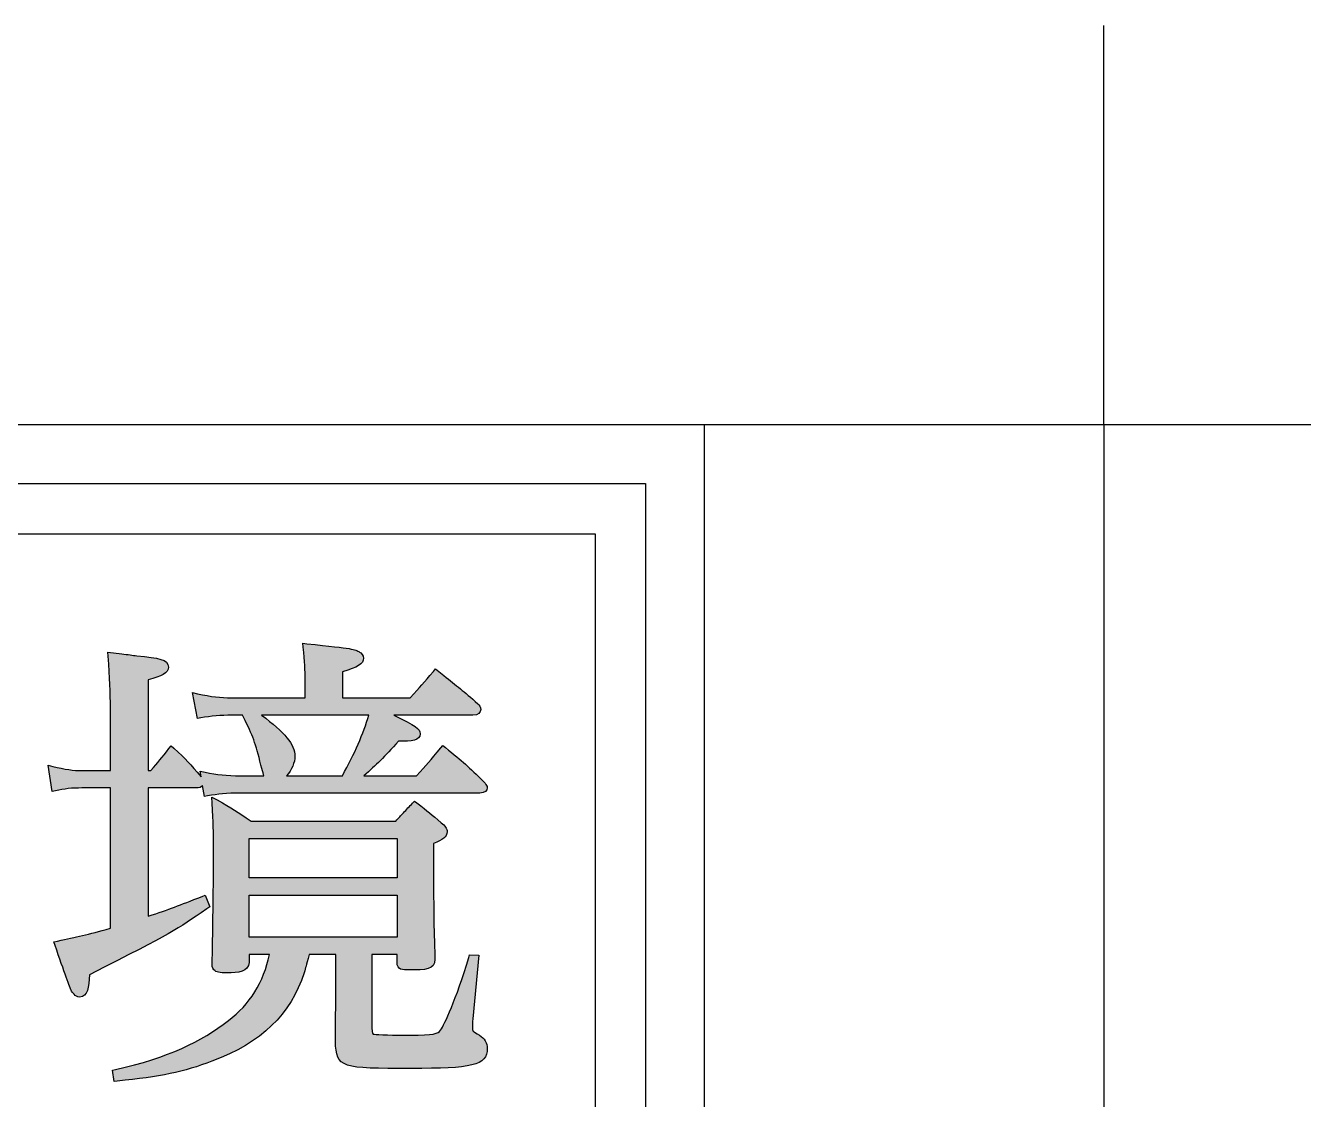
# Paper-space layout 'Layout1' of a CAD drawing. Extents: x -33 to 1767, y -6 to 331.
# Drawn here: x 353.1 to 417.1, y 277.1 to 330.9 of the extents above; entities that cross this region are included whole.
import ezdxf

# ---------------------------------------------------------------- set-up
doc = ezdxf.new("R2010")
doc.units = 0
doc.header["$LTSCALE"] = 10
doc.header["$MEASUREMENT"] = 0
for name, color, linetype in [('E 立面标注尺寸', 9, 'Continuous'), ('P图框', 9, 'Continuous'), ('图框', 7, 'Continuous'), ('平面家具(活动)', 134, 'Continuous')]:
    doc.layers.add(name, color=color, linetype=linetype)
doc.styles.add('PDC DIM', font='PMingLiU-ExtB.ttf', dxfattribs={"width": 0.8})

# ---------------------------------------------------------------- blocks, each defined once
blk = doc.blocks.new('A$C2F647F21')
at = {"layer": '图框'}
for q in [(20, 336.972), (0, 316.972)]:
    blk.add_line((20, 316.972), q, dxfattribs=at)
blk.add_lwpolyline([(440, 20), (439.997, 316.972), (19.997, 316.972), (20, 20)], close=True, dxfattribs=at)
at = {"layer": '图框', "style": 'PDC DIM'}
for tag, p, height in [('CLIENT', (411.998, 222.799), 2.828), ('PROJECT', (405.4, 206.439), 2.828), ('SCALE', (420.59, 145.407), 2.121), ('DATE', (420.59, 135.261), 2.121), ('DRAWINGTITLE', (405.705, 114.292), 2.828), ('SHEETNO', (411.051, 86.09), 2.828)]:
    blk.add_attdef(tag, p, '', height=height, dxfattribs=at)

psp = doc.layouts.get("Layout1")

# ---------------------------------------------------------------- hatches: boundary and pattern name
at = {"layer": 'P图框', "lineweight": -3}
h = psp.add_hatch(color=256, dxfattribs=at)
edge = h.paths.add_edge_path()
edge.add_spline(control_points=[(376.114, 292.901), (376.114, 292.901), (376.056, 292.974), (376.056, 292.974)], knot_values=[19.00001, 19.00001, 19.00001, 19.00001, 20, 20, 20, 20], degree=3, periodic=0)
edge.add_spline(control_points=[(376.056, 292.974), (375.267, 293.74), (375.014, 293.972), (374.128, 294.69)], knot_values=[20, 20, 20, 20, 21, 21, 21, 21], degree=3, periodic=0)
edge.add_spline(control_points=[(374.128, 294.69), (374.128, 294.69), (374.003, 294.792), (374.003, 294.792)], knot_values=[21.00001, 21.00001, 21.00001, 21.00001, 21.99999, 21.99999, 21.99999, 21.99999], degree=3, periodic=0)
edge.add_spline(control_points=[(374.003, 294.792), (374.003, 294.792), (374.003, 294.792), (374.003, 294.792), (374.003, 294.792), (373.897, 294.669), (373.897, 294.669)], knot_values=[21.99999, 21.99999, 21.99999, 21.99999, 22, 22, 22, 23, 23, 23, 23], degree=3, periodic=0)
edge.add_spline(control_points=[(373.897, 294.669), (373.354, 294.036), (373.184, 293.841), (372.686, 293.278), (372.686, 293.278), (370.042, 293.278), (370.042, 293.278)], knot_values=[23, 23, 23, 23, 24, 24, 24, 25, 25, 25, 25], degree=3, periodic=0)
edge.add_spline(control_points=[(370.042, 293.278), (370.685, 293.824), (371.042, 294.206), (371.782, 295.002)], knot_values=[25, 25, 25, 25, 26, 26, 26, 26], degree=3, periodic=0)
edge.add_spline(control_points=[(371.782, 295.002), (372.451, 295.004), (372.858, 295.033), (372.858, 295.379)], knot_values=[26, 26, 26, 26, 27, 27, 27, 27], degree=3, periodic=0)
edge.add_spline(control_points=[(372.858, 295.379), (372.858, 295.632), (372.64, 295.775), (371.544, 296.311), (371.544, 296.311), (375.496, 296.311), (375.496, 296.311)], knot_values=[27, 27, 27, 27, 28, 28, 28, 29, 29, 29, 29], degree=3, periodic=0)
edge.add_spline(control_points=[(375.496, 296.311), (375.772, 296.311), (375.896, 296.454), (375.896, 296.595)], knot_values=[29, 29, 29, 29, 30, 30, 30, 30], degree=3, periodic=0)
edge.add_spline(control_points=[(375.896, 296.595), (375.896, 296.717), (375.825, 296.805), (375.747, 296.883)], knot_values=[30, 30, 30, 30, 31, 31, 31, 31], degree=3, periodic=0)
edge.add_spline(control_points=[(375.747, 296.883), (375.021, 297.526), (374.714, 297.768), (374.041, 298.298)], knot_values=[31, 31, 31, 31, 32, 32, 32, 32], degree=3, periodic=0)
edge.add_spline(control_points=[(374.041, 298.298), (374.041, 298.298), (373.626, 298.625), (373.626, 298.625)], knot_values=[32.00001, 32.00001, 32.00001, 32.00001, 32.99999, 32.99999, 32.99999, 32.99999], degree=3, periodic=0)
edge.add_spline(control_points=[(373.626, 298.625), (373.626, 298.625), (373.522, 298.502), (373.522, 298.502)], knot_values=[33.00001, 33.00001, 33.00001, 33.00001, 34, 34, 34, 34], degree=3, periodic=0)
edge.add_spline(control_points=[(373.522, 298.502), (373.037, 297.928), (372.872, 297.738), (372.361, 297.182), (372.361, 297.182), (371.515, 297.182), (370.669, 297.182)], knot_values=[34, 34, 34, 34, 35, 35, 35, 35.5, 35.5, 35.5, 35.5], degree=3, periodic=0)
edge.add_spline(control_points=[(370.669, 297.182), (369.823, 297.182), (368.977, 297.182), (368.977, 297.182), (368.977, 297.182), (368.977, 298.483), (368.977, 298.483)], knot_values=[35.5, 35.5, 35.5, 35.5, 36, 36, 36, 37, 37, 37, 37], degree=3, periodic=0)
edge.add_spline(control_points=[(368.977, 298.483), (369.722, 298.721), (370.029, 298.861), (370.029, 299.166)], knot_values=[37, 37, 37, 37, 38, 38, 38, 38], degree=3, periodic=0)
edge.add_spline(control_points=[(370.029, 299.166), (370.029, 299.293), (369.905, 299.436), (369.831, 299.472)], knot_values=[38, 38, 38, 38, 39, 39, 39, 39], degree=3, periodic=0)
edge.add_spline(control_points=[(369.831, 299.472), (369.566, 299.631), (369.566, 299.631), (367.192, 299.892)], knot_values=[39, 39, 39, 39, 40, 40, 40, 40], degree=3, periodic=0)
edge.add_spline(control_points=[(367.192, 299.892), (367.192, 299.892), (366.99, 299.915), (366.99, 299.915)], knot_values=[40.00001, 40.00001, 40.00001, 40.00001, 40.99999, 40.99999, 40.99999, 40.99999], degree=3, periodic=0)
edge.add_spline(control_points=[(366.99, 299.915), (366.99, 299.915), (366.99, 299.915), (366.99, 299.915), (366.99, 299.915), (367.008, 299.711), (367.008, 299.711)], knot_values=[40.99999, 40.99999, 40.99999, 40.99999, 41, 41, 41, 42, 42, 42, 42], degree=3, periodic=0)
edge.add_spline(control_points=[(367.008, 299.711), (367.081, 298.945), (367.101, 298.63), (367.101, 298.021), (367.101, 298.021), (367.101, 297.811), (367.101, 297.601)], knot_values=[42, 42, 42, 42, 43, 43, 43, 43.5, 43.5, 43.5, 43.5], degree=3, periodic=0)
edge.add_spline(control_points=[(367.101, 297.601), (367.101, 297.391), (367.101, 297.182), (367.101, 297.182), (367.101, 297.182), (363.434, 297.182), (363.434, 297.182)], knot_values=[43.5, 43.5, 43.5, 43.5, 44, 44, 44, 45, 45, 45, 45], degree=3, periodic=0)
edge.add_spline(control_points=[(363.434, 297.182), (362.848, 297.182), (362.431, 297.232), (361.716, 297.388)], knot_values=[45, 45, 45, 45, 46, 46, 46, 46], degree=3, periodic=0)
edge.add_spline(control_points=[(361.716, 297.388), (361.716, 297.388), (361.471, 297.442), (361.471, 297.442)], knot_values=[46.00001, 46.00001, 46.00001, 46.00001, 46.99999, 46.99999, 46.99999, 46.99999], degree=3, periodic=0)
edge.add_spline(control_points=[(361.471, 297.442), (361.471, 297.442), (361.471, 297.442), (361.471, 297.442), (361.471, 297.442), (361.531, 297.117), (361.591, 296.793)], knot_values=[46.99999, 46.99999, 46.99999, 46.99999, 47, 47, 47, 47.5, 47.5, 47.5, 47.5], degree=3, periodic=0)
edge.add_spline(control_points=[(361.591, 296.793), (361.651, 296.468), (361.711, 296.144), (361.711, 296.144)], knot_values=[47.5, 47.5, 47.5, 47.5, 48, 48, 48, 48], degree=3, periodic=0)
edge.add_spline(control_points=[(361.711, 296.144), (361.711, 296.144), (361.874, 296.174), (361.874, 296.174)], knot_values=[48.00001, 48.00001, 48.00001, 48.00001, 49, 49, 49, 49], degree=3, periodic=0)
edge.add_spline(control_points=[(361.874, 296.174), (362.411, 296.271), (362.863, 296.311), (363.434, 296.311)], knot_values=[49, 49, 49, 49, 50, 50, 50, 50], degree=3, periodic=0)
edge.add_spline(control_points=[(363.434, 296.311), (363.434, 296.311), (363.961, 296.311), (363.961, 296.311)], knot_values=[50.00001, 50.00001, 50.00001, 50.00001, 50.99999, 50.99999, 50.99999, 50.99999], degree=3, periodic=0)
edge.add_spline(control_points=[(363.961, 296.311), (363.961, 296.311), (364.01, 296.215), (364.01, 296.215)], knot_values=[51.00001, 51.00001, 51.00001, 51.00001, 52, 52, 52, 52], degree=3, periodic=0)
edge.add_spline(control_points=[(364.01, 296.215), (364.487, 295.284), (364.626, 294.904), (364.887, 293.815)], knot_values=[52, 52, 52, 52, 53, 53, 53, 53], degree=3, periodic=0)
edge.add_spline(control_points=[(364.887, 293.815), (364.887, 293.815), (364.934, 293.645), (364.934, 293.645)], knot_values=[53.00001, 53.00001, 53.00001, 53.00001, 54, 54, 54, 54], degree=3, periodic=0)
edge.add_spline(control_points=[(364.934, 293.645), (364.983, 293.47), (365.014, 293.358), (365.04, 293.278), (365.04, 293.278), (363.878, 293.278), (363.878, 293.278)], knot_values=[54, 54, 54, 54, 55, 55, 55, 56, 56, 56, 56], degree=3, periodic=0)
edge.add_spline(control_points=[(363.878, 293.278), (363.157, 293.278), (362.706, 293.324), (362.091, 293.461)], knot_values=[56, 56, 56, 56, 57, 57, 57, 57], degree=3, periodic=0)
edge.add_spline(control_points=[(362.091, 293.461), (362.091, 293.461), (361.851, 293.514), (361.851, 293.514)], knot_values=[57.00001, 57.00001, 57.00001, 57.00001, 57.99999, 57.99999, 57.99999, 57.99999], degree=3, periodic=0)
edge.add_spline(control_points=[(361.851, 293.514), (361.851, 293.514), (361.851, 293.514), (361.851, 293.514), (361.851, 293.514), (361.899, 293.221), (361.899, 293.221)], knot_values=[57.99999, 57.99999, 57.99999, 57.99999, 58, 58, 58, 59, 59, 59, 59], degree=3, periodic=0)
edge.add_spline(control_points=[(361.899, 293.221), (361.322, 293.895), (361.161, 294.076), (360.531, 294.659)], knot_values=[59, 59, 59, 59, 60, 60, 60, 60], degree=3, periodic=0)
edge.add_spline(control_points=[(360.531, 294.659), (360.531, 294.659), (360.398, 294.783), (360.398, 294.783)], knot_values=[60.00001, 60.00001, 60.00001, 60.00001, 60.99999, 60.99999, 60.99999, 60.99999], degree=3, periodic=0)
edge.add_spline(control_points=[(360.398, 294.783), (360.398, 294.783), (360.398, 294.783), (360.398, 294.783), (360.398, 294.783), (360.287, 294.639), (360.287, 294.639)], knot_values=[60.99999, 60.99999, 60.99999, 60.99999, 61, 61, 61, 62, 62, 62, 62], degree=3, periodic=0)
edge.add_spline(control_points=[(360.287, 294.639), (359.905, 294.145), (359.76, 293.975), (359.383, 293.535)], knot_values=[62, 62, 62, 62, 63, 63, 63, 63], degree=3, periodic=0)
edge.add_spline(control_points=[(359.383, 293.535), (359.383, 293.535), (359.252, 293.535), (359.252, 293.535)], knot_values=[63.00001, 63.00001, 63.00001, 63.00001, 63.99999, 63.99999, 63.99999, 63.99999], degree=3, periodic=0)
edge.add_spline(control_points=[(359.252, 293.535), (359.252, 293.535), (359.252, 293.535), (359.252, 293.535), (359.252, 293.535), (359.252, 298.079), (359.252, 298.079)], knot_values=[63.99999, 63.99999, 63.99999, 63.99999, 64, 64, 64, 65, 65, 65, 65], degree=3, periodic=0)
edge.add_spline(control_points=[(359.252, 298.079), (359.905, 298.255), (360.257, 298.418), (360.257, 298.722)], knot_values=[65, 65, 65, 65, 66, 66, 66, 66], degree=3, periodic=0)
edge.add_spline(control_points=[(360.257, 298.722), (360.257, 299.112), (359.795, 299.173), (358.669, 299.283)], knot_values=[66, 66, 66, 66, 67, 67, 67, 67], degree=3, periodic=0)
edge.add_spline(control_points=[(358.669, 299.283), (358.48, 299.315), (358.229, 299.346), (357.921, 299.385), (357.921, 299.385), (357.746, 299.407), (357.571, 299.43)], knot_values=[67, 67, 67, 67, 68, 68, 68, 68.5, 68.5, 68.5, 68.5], degree=3, periodic=0)
edge.add_spline(control_points=[(357.571, 299.43), (357.396, 299.452), (357.221, 299.475), (357.221, 299.475)], knot_values=[68.5, 68.5, 68.5, 68.5, 69, 69, 69, 69], degree=3, periodic=0)
edge.add_spline(control_points=[(357.221, 299.475), (357.221, 299.474), (357.237, 299.27), (357.237, 299.27)], knot_values=[69.00001, 69.00001, 69.00001, 69.00001, 70, 70, 70, 70], degree=3, periodic=0)
edge.add_spline(control_points=[(357.237, 299.27), (357.327, 298.119), (357.353, 297.519), (357.353, 296.595), (357.353, 296.595), (357.353, 295.83), (357.353, 295.065)], knot_values=[70, 70, 70, 70, 71, 71, 71, 71.5, 71.5, 71.5, 71.5], degree=3, periodic=0)
edge.add_spline(control_points=[(357.353, 295.065), (357.353, 294.3), (357.353, 293.535), (357.353, 293.535), (357.353, 293.535), (355.93, 293.535), (355.93, 293.535)], knot_values=[71.5, 71.5, 71.5, 71.5, 72, 72, 72, 73, 73, 73, 73], degree=3, periodic=0)
edge.add_spline(control_points=[(355.93, 293.535), (355.526, 293.535), (355.049, 293.602), (354.472, 293.741)], knot_values=[73, 73, 73, 73, 74, 74, 74, 74], degree=3, periodic=0)
edge.add_spline(control_points=[(354.472, 293.741), (354.472, 293.741), (354.231, 293.799), (354.231, 293.799)], knot_values=[74.00001, 74.00001, 74.00001, 74.00001, 74.99999, 74.99999, 74.99999, 74.99999], degree=3, periodic=0)
edge.add_spline(control_points=[(354.231, 293.799), (354.231, 293.799), (354.231, 293.799), (354.231, 293.799), (354.231, 293.799), (354.282, 293.471), (354.334, 293.144)], knot_values=[74.99999, 74.99999, 74.99999, 74.99999, 75, 75, 75, 75.5, 75.5, 75.5, 75.5], degree=3, periodic=0)
edge.add_spline(control_points=[(354.334, 293.144), (354.386, 292.817), (354.437, 292.49), (354.437, 292.49)], knot_values=[75.5, 75.5, 75.5, 75.5, 76, 76, 76, 76], degree=3, periodic=0)
edge.add_spline(control_points=[(354.437, 292.49), (354.437, 292.49), (354.61, 292.528), (354.61, 292.528)], knot_values=[76.00001, 76.00001, 76.00001, 76.00001, 77, 77, 77, 77], degree=3, periodic=0)
edge.add_spline(control_points=[(354.61, 292.528), (355.034, 292.623), (355.441, 292.665), (355.93, 292.665), (355.93, 292.665), (356.286, 292.665), (356.641, 292.665)], knot_values=[77, 77, 77, 77, 78, 78, 78, 78.5, 78.5, 78.5, 78.5], degree=3, periodic=0)
edge.add_spline(control_points=[(356.641, 292.665), (356.997, 292.665), (357.353, 292.665), (357.353, 292.665), (357.353, 292.665), (357.353, 285.639), (357.353, 285.639)], knot_values=[78.5, 78.5, 78.5, 78.5, 79, 79, 79, 80, 80, 80, 80], degree=3, periodic=0)
edge.add_spline(control_points=[(357.353, 285.639), (356.202, 285.31), (355.67, 285.196), (354.704, 284.999)], knot_values=[80, 80, 80, 80, 81, 81, 81, 81], degree=3, periodic=0)
edge.add_spline(control_points=[(354.704, 284.999), (354.704, 284.999), (354.519, 284.961), (354.519, 284.961)], knot_values=[0.00001, 0.00001, 0.00001, 0.00001, 0.99999, 0.99999, 0.99999, 0.99999], degree=3, periodic=0)
edge.add_spline(control_points=[(354.519, 284.961), (354.519, 284.961), (354.519, 284.961), (354.519, 284.961), (354.519, 284.961), (354.58, 284.782), (354.58, 284.782)], knot_values=[0.99999, 0.99999, 0.99999, 0.99999, 1, 1, 1, 2, 2, 2, 2], degree=3, periodic=0)
edge.add_spline(control_points=[(354.58, 284.782), (355.041, 283.444), (355.348, 282.612), (355.388, 282.533)], knot_values=[2, 2, 2, 2, 3, 3, 3, 3], degree=3, periodic=0)
edge.add_spline(control_points=[(355.388, 282.533), (355.436, 282.448), (355.583, 282.192), (355.813, 282.192)], knot_values=[3, 3, 3, 3, 4, 4, 4, 4], degree=3, periodic=0)
edge.add_spline(control_points=[(355.813, 282.192), (356.215, 282.192), (356.281, 282.688), (356.303, 283.306)], knot_values=[4, 4, 4, 4, 5, 5, 5, 5], degree=3, periodic=0)
edge.add_spline(control_points=[(356.303, 283.306), (360.537, 285.469), (360.608, 285.519), (362.178, 286.61)], knot_values=[5, 5, 5, 5, 6, 6, 6, 6], degree=3, periodic=0)
edge.add_spline(control_points=[(362.178, 286.61), (362.178, 286.61), (362.327, 286.714), (362.327, 286.714)], knot_values=[6.00001, 6.00001, 6.00001, 6.00001, 6.99999, 6.99999, 6.99999, 6.99999], degree=3, periodic=0)
edge.add_spline(control_points=[(362.327, 286.714), (362.327, 286.714), (362.327, 286.714), (362.327, 286.714), (362.327, 286.714), (362.103, 287.297), (362.103, 287.297)], knot_values=[6.99999, 6.99999, 6.99999, 6.99999, 7, 7, 7, 7.99999, 7.99999, 7.99999, 7.99999], degree=3, periodic=0)
edge.add_spline(control_points=[(362.103, 287.297), (362.103, 287.297), (361.946, 287.235), (361.946, 287.235)], knot_values=[8.00001, 8.00001, 8.00001, 8.00001, 9, 9, 9, 9], degree=3, periodic=0)
edge.add_spline(control_points=[(361.946, 287.235), (360.773, 286.77), (360.335, 286.6), (359.252, 286.236), (359.252, 286.236), (359.252, 287.843), (359.252, 289.45)], knot_values=[9, 9, 9, 9, 10, 10, 10, 10.5, 10.5, 10.5, 10.5], degree=3, periodic=0)
edge.add_spline(control_points=[(359.252, 289.45), (359.252, 291.057), (359.252, 292.665), (359.252, 292.665), (359.252, 292.665), (361.657, 292.665), (361.657, 292.665)], knot_values=[10.5, 10.5, 10.5, 10.5, 11, 11, 11, 12, 12, 12, 12], degree=3, periodic=0)
edge.add_spline(control_points=[(361.657, 292.665), (361.793, 292.665), (361.904, 292.709), (361.97, 292.781)], knot_values=[12, 12, 12, 12, 13, 13, 13, 13], degree=3, periodic=0)
edge.add_spline(control_points=[(361.97, 292.781), (361.97, 292.781), (362.058, 292.241), (362.058, 292.241)], knot_values=[13.00001, 13.00001, 13.00001, 13.00001, 13.99999, 13.99999, 13.99999, 13.99999], degree=3, periodic=0)
edge.add_spline(control_points=[(362.058, 292.241), (362.058, 292.241), (362.223, 292.27), (362.223, 292.27)], knot_values=[14.00001, 14.00001, 14.00001, 14.00001, 15, 15, 15, 15], degree=3, periodic=0)
edge.add_spline(control_points=[(362.223, 292.27), (362.737, 292.359), (363.153, 292.407), (363.878, 292.407), (363.878, 292.407), (375.847, 292.407), (375.847, 292.407)], knot_values=[15, 15, 15, 15, 16, 16, 16, 17, 17, 17, 17], degree=3, periodic=0)
edge.add_spline(control_points=[(375.847, 292.407), (376.107, 292.407), (376.224, 292.538), (376.224, 292.667)], knot_values=[17, 17, 17, 17, 18, 18, 18, 18], degree=3, periodic=0)
edge.add_spline(control_points=[(376.224, 292.667), (376.224, 292.761), (376.173, 292.826), (376.114, 292.901)], knot_values=[18, 18, 18, 18, 19, 19, 19, 19], degree=3, periodic=0)
edge = h.paths.add_edge_path(flags=16)
edge.add_spline(control_points=[(370.295, 296.311), (370.016, 295.384), (369.581, 294.388), (368.969, 293.278), (368.969, 293.278), (366.178, 293.278), (366.178, 293.278)], knot_values=[0, 0, 0, 0, 1, 1, 1, 2, 2, 2, 2], degree=3, periodic=0)
edge.add_spline(control_points=[(366.178, 293.278), (366.43, 293.57), (366.592, 293.938), (366.592, 294.257)], knot_values=[2, 2, 2, 2, 3, 3, 3, 3], degree=3, periodic=0)
edge.add_spline(control_points=[(366.592, 294.257), (366.592, 294.834), (366.086, 295.461), (364.918, 296.311), (364.918, 296.311), (366.262, 296.311), (367.606, 296.311)], knot_values=[3, 3, 3, 3, 4, 4, 4, 4.5, 4.5, 4.5, 4.5], degree=3, periodic=0)
edge.add_spline(control_points=[(367.606, 296.311), (368.951, 296.311), (370.295, 296.311), (370.295, 296.311)], knot_values=[4.5, 4.5, 4.5, 4.5, 5, 5, 5, 5], degree=3, periodic=0)
h = psp.add_hatch(color=256, dxfattribs=at)
edge = h.paths.add_edge_path()
edge.add_spline(control_points=[(370.559, 280.326), (370.473, 280.335), (370.45, 280.338), (370.45, 280.651), (370.45, 280.651), (370.45, 281.568), (370.45, 282.485)], knot_values=[11, 11, 11, 11, 12, 12, 12, 12.5, 12.5, 12.5, 12.5], degree=3, periodic=0)
edge.add_spline(control_points=[(370.45, 282.485), (370.45, 283.402), (370.45, 284.319), (370.45, 284.319), (370.45, 284.319), (370.764, 284.319), (371.078, 284.319)], knot_values=[12.5, 12.5, 12.5, 12.5, 13, 13, 13, 13.5, 13.5, 13.5, 13.5], degree=3, periodic=0)
edge.add_spline(control_points=[(371.078, 284.319), (371.392, 284.319), (371.707, 284.319), (371.707, 284.319)], knot_values=[13.5, 13.5, 13.5, 13.5, 14, 14, 14, 14], degree=3, periodic=0)
edge.add_spline(control_points=[(371.707, 284.319), (371.707, 284.319), (371.707, 283.924), (371.707, 283.924)], knot_values=[14.00001, 14.00001, 14.00001, 14.00001, 15, 15, 15, 15], degree=3, periodic=0)
edge.add_spline(control_points=[(371.707, 283.924), (371.707, 283.547), (371.972, 283.547), (372.34, 283.547)], knot_values=[15, 15, 15, 15, 16, 16, 16, 16], degree=3, periodic=0)
edge.add_spline(control_points=[(372.34, 283.547), (373.129, 283.547), (373.605, 283.547), (373.605, 284.094)], knot_values=[16, 16, 16, 16, 17, 17, 17, 17], degree=3, periodic=0)
edge.add_spline(control_points=[(373.605, 284.094), (373.536, 286.012), (373.535, 286.031), (373.535, 289.887)], knot_values=[17, 17, 17, 17, 18, 18, 18, 18], degree=3, periodic=0)
edge.add_spline(control_points=[(373.535, 289.887), (373.985, 290.058), (374.213, 290.205), (374.213, 290.47)], knot_values=[18, 18, 18, 18, 19, 19, 19, 19], degree=3, periodic=0)
edge.add_spline(control_points=[(374.213, 290.47), (374.213, 290.639), (374.097, 290.773), (373.921, 290.923)], knot_values=[19, 19, 19, 19, 20, 20, 20, 20], degree=3, periodic=0)
edge.add_spline(control_points=[(373.921, 290.923), (373.429, 291.345), (373.263, 291.488), (372.697, 291.912)], knot_values=[20, 20, 20, 20, 21, 21, 21, 21], degree=3, periodic=0)
edge.add_spline(control_points=[(372.697, 291.912), (372.697, 291.912), (372.582, 291.999), (372.582, 291.999)], knot_values=[21.00001, 21.00001, 21.00001, 21.00001, 21.99999, 21.99999, 21.99999, 21.99999], degree=3, periodic=0)
edge.add_spline(control_points=[(372.582, 291.999), (372.582, 291.999), (372.582, 291.999), (372.582, 291.999), (372.582, 291.999), (372.48, 291.897), (372.48, 291.897)], knot_values=[21.99999, 21.99999, 21.99999, 21.99999, 22, 22, 22, 23, 23, 23, 23], degree=3, periodic=0)
edge.add_spline(control_points=[(372.48, 291.897), (372.326, 291.743), (372.178, 291.583), (372.031, 291.423)], knot_values=[23, 23, 23, 23, 24, 24, 24, 24], degree=3, periodic=0)
edge.add_spline(control_points=[(372.031, 291.423), (371.902, 291.284), (371.773, 291.145), (371.64, 291.01), (371.64, 291.01), (364.397, 291.01), (364.397, 291.01)], knot_values=[24, 24, 24, 24, 25, 25, 25, 26, 26, 26, 26], degree=3, periodic=0)
edge.add_spline(control_points=[(364.397, 291.01), (363.686, 291.491), (363.473, 291.63), (362.697, 292.064)], knot_values=[26, 26, 26, 26, 27, 27, 27, 27], degree=3, periodic=0)
edge.add_spline(control_points=[(362.697, 292.064), (362.697, 292.064), (362.435, 292.21), (362.435, 292.21)], knot_values=[27.00001, 27.00001, 27.00001, 27.00001, 27.99999, 27.99999, 27.99999, 27.99999], degree=3, periodic=0)
edge.add_spline(control_points=[(362.435, 292.21), (362.435, 292.21), (362.45, 291.911), (362.45, 291.911)], knot_values=[28.00001, 28.00001, 28.00001, 28.00001, 29, 29, 29, 29], degree=3, periodic=0)
edge.add_spline(control_points=[(362.45, 291.911), (362.497, 290.913), (362.519, 290.385), (362.519, 289.862)], knot_values=[29, 29, 29, 29, 30, 30, 30, 30], degree=3, periodic=0)
edge.add_spline(control_points=[(362.519, 289.862), (362.519, 287.991), (362.474, 284.958), (362.45, 283.871)], knot_values=[30, 30, 30, 30, 31, 31, 31, 31], degree=3, periodic=0)
edge.add_spline(control_points=[(362.45, 283.871), (362.441, 283.784), (362.44, 283.657), (362.532, 283.556)], knot_values=[31, 31, 31, 31, 32, 32, 32, 32], degree=3, periodic=0)
edge.add_spline(control_points=[(362.532, 283.556), (362.645, 283.43), (362.838, 283.407), (363.176, 283.407)], knot_values=[32, 32, 32, 32, 33, 33, 33, 33], degree=3, periodic=0)
edge.add_spline(control_points=[(363.176, 283.407), (363.767, 283.407), (364.258, 283.445), (364.301, 283.924)], knot_values=[33, 33, 33, 33, 34, 34, 34, 34], degree=3, periodic=0)
edge.add_spline(control_points=[(364.301, 283.924), (364.301, 283.924), (364.301, 284.319), (364.301, 284.319)], knot_values=[34.00001, 34.00001, 34.00001, 34.00001, 34.99999, 34.99999, 34.99999, 34.99999], degree=3, periodic=0)
edge.add_spline(control_points=[(364.301, 284.319), (364.301, 284.319), (365.314, 284.319), (365.314, 284.319)], knot_values=[35, 35, 35, 35, 36, 36, 36, 36], degree=3, periodic=0)
edge.add_spline(control_points=[(365.314, 284.319), (365.033, 282.944), (364.328, 281.806), (363.262, 281.017)], knot_values=[36, 36, 36, 36, 37, 37, 37, 37], degree=3, periodic=0)
edge.add_spline(control_points=[(363.262, 281.017), (361.885, 279.961), (360.304, 279.164), (357.606, 278.56)], knot_values=[37, 37, 37, 37, 38, 38, 38, 38], degree=3, periodic=0)
edge.add_spline(control_points=[(357.606, 278.56), (357.606, 278.56), (357.46, 278.527), (357.46, 278.527)], knot_values=[38.00001, 38.00001, 38.00001, 38.00001, 38.99999, 38.99999, 38.99999, 38.99999], degree=3, periodic=0)
edge.add_spline(control_points=[(357.46, 278.527), (357.46, 278.527), (357.46, 278.527), (357.46, 278.527), (357.46, 278.527), (357.537, 277.969), (357.537, 277.969)], knot_values=[38.99999, 38.99999, 38.99999, 38.99999, 39, 39, 39, 39.99999, 39.99999, 39.99999, 39.99999], degree=3, periodic=0)
edge.add_spline(control_points=[(357.537, 277.969), (357.537, 277.969), (357.699, 277.985), (357.699, 277.985)], knot_values=[40.00001, 40.00001, 40.00001, 40.00001, 41, 41, 41, 41], degree=3, periodic=0)
edge.add_spline(control_points=[(357.699, 277.985), (359.834, 278.191), (361.03, 278.441), (362.44, 278.976)], knot_values=[41, 41, 41, 41, 42, 42, 42, 42], degree=3, periodic=0)
edge.add_spline(control_points=[(362.44, 278.976), (364.916, 279.913), (366.381, 281.321), (367.052, 283.408)], knot_values=[42, 42, 42, 42, 43, 43, 43, 43], degree=3, periodic=0)
edge.add_spline(control_points=[(367.052, 283.408), (367.141, 283.697), (367.147, 283.714), (367.303, 284.319), (367.303, 284.319), (367.638, 284.319), (367.974, 284.319)], knot_values=[43, 43, 43, 43, 44, 44, 44, 44.5, 44.5, 44.5, 44.5], degree=3, periodic=0)
edge.add_spline(control_points=[(367.974, 284.319), (368.309, 284.319), (368.644, 284.319), (368.644, 284.319), (368.644, 284.319), (368.644, 282.104), (368.644, 282.104)], knot_values=[44.5, 44.5, 44.5, 44.5, 45, 45, 45, 46, 46, 46, 46], degree=3, periodic=0)
edge.add_spline(control_points=[(368.644, 282.104), (368.621, 280.746), (368.621, 280.746), (368.621, 279.97)], knot_values=[46, 46, 46, 46, 47, 47, 47, 47], degree=3, periodic=0)
edge.add_spline(control_points=[(368.621, 279.97), (368.648, 278.615), (368.932, 278.615), (372.411, 278.615)], knot_values=[0, 0, 0, 0, 1, 1, 1, 1], degree=3, periodic=0)
edge.add_spline(control_points=[(372.411, 278.615), (375.411, 278.615), (376.224, 278.74), (376.224, 279.623)], knot_values=[1, 1, 1, 1, 2, 2, 2, 2], degree=3, periodic=0)
edge.add_spline(control_points=[(376.224, 279.623), (376.224, 279.884), (376.081, 280.129), (375.834, 280.282)], knot_values=[2, 2, 2, 2, 3, 3, 3, 3], degree=3, periodic=0)
edge.add_spline(control_points=[(375.834, 280.282), (375.476, 280.482), (375.476, 280.485), (375.476, 280.675)], knot_values=[3, 3, 3, 3, 4, 4, 4, 4], degree=3, periodic=0)
edge.add_spline(control_points=[(375.476, 280.675), (375.476, 280.767), (375.476, 280.922), (375.498, 281.103), (375.498, 281.103), (375.572, 281.9), (375.646, 282.696)], knot_values=[4, 4, 4, 4, 5, 5, 5, 5.5, 5.5, 5.5, 5.5], degree=3, periodic=0)
edge.add_spline(control_points=[(375.646, 282.696), (375.72, 283.492), (375.795, 284.288), (375.795, 284.288)], knot_values=[5.5, 5.5, 5.5, 5.5, 6, 6, 6, 6], degree=3, periodic=0)
edge.add_spline(control_points=[(375.795, 284.288), (375.795, 284.288), (375.335, 284.309), (375.335, 284.309)], knot_values=[6.00001, 6.00001, 6.00001, 6.00001, 6.99999, 6.99999, 6.99999, 6.99999], degree=3, periodic=0)
edge.add_spline(control_points=[(375.335, 284.309), (375.335, 284.309), (375.297, 284.181), (375.297, 284.181)], knot_values=[7.00001, 7.00001, 7.00001, 7.00001, 8, 8, 8, 8], degree=3, periodic=0)
edge.add_spline(control_points=[(375.297, 284.181), (374.652, 282.031), (374.093, 280.833), (373.883, 280.53)], knot_values=[8, 8, 8, 8, 9, 9, 9, 9], degree=3, periodic=0)
edge.add_spline(control_points=[(373.883, 280.53), (373.773, 280.357), (373.528, 280.28), (372.364, 280.28)], knot_values=[9, 9, 9, 9, 10, 10, 10, 10], degree=3, periodic=0)
edge.add_spline(control_points=[(372.364, 280.28), (371.553, 280.28), (370.729, 280.305), (370.559, 280.326)], knot_values=[10, 10, 10, 10, 11, 11, 11, 11], degree=3, periodic=0)
h.paths.add_polyline_path([(364.301, 285.189), (364.301, 287.288), (371.707, 287.288), (371.707, 285.189)], flags=16)
h.paths.add_polyline_path([(364.301, 288.158), (364.301, 290.14), (371.707, 290.14), (371.707, 288.158)], flags=16)

# ---------------------------------------------------------------- linework, layer by layer
at = {"layer": 'E 立面标注尺寸'}
psp.add_lwpolyline([(387.094, 13.88), (387.091, 310.856), (-32.915, 310.856), (-32.912, 13.88)], close=True, dxfattribs=at)
at = {"layer": 'P图框', "lineweight": -3}
for points in [[(384.145, 241.86), (318.095, 241.86), (318.095, 307.91), (384.145, 307.91), (384.145, 241.86)], [(381.63, 244.375), (320.61, 244.375), (320.61, 305.395), (381.63, 305.395), (381.63, 244.375)], [(364.301, 288.158), (364.301, 290.14), (371.707, 290.14), (371.707, 288.158), (364.301, 288.158)], [(371.707, 287.288), (371.707, 285.189), (364.301, 285.189), (364.301, 287.288), (371.707, 287.288)]]:
    psp.add_lwpolyline(points, dxfattribs=at)
for points, knots in [([(354.704, 284.999), (354.704, 284.999), (354.519, 284.961), (354.519, 284.961), (354.519, 284.961), (354.58, 284.782), (354.58, 284.782), (355.041, 283.444), (355.348, 282.612), (355.388, 282.533), (355.436, 282.448), (355.583, 282.192), (355.813, 282.192), (356.215, 282.192), (356.281, 282.688), (356.303, 283.306), (360.537, 285.469), (360.608, 285.519), (362.178, 286.61), (362.178, 286.61), (362.327, 286.714), (362.327, 286.714), (362.327, 286.714), (362.103, 287.297), (362.103, 287.297), (362.103, 287.297), (361.946, 287.235), (361.946, 287.235), (360.773, 286.77), (360.335, 286.6), (359.252, 286.236), (359.252, 286.236), (359.252, 292.665), (359.252, 292.665), (359.252, 292.665), (361.657, 292.665), (361.657, 292.665), (361.793, 292.665), (361.904, 292.709), (361.97, 292.781), (361.97, 292.781), (362.058, 292.241), (362.058, 292.241), (362.058, 292.241), (362.223, 292.27), (362.223, 292.27), (362.737, 292.359), (363.153, 292.407), (363.878, 292.407), (363.878, 292.407), (375.847, 292.407), (375.847, 292.407), (376.107, 292.407), (376.224, 292.538), (376.224, 292.667), (376.224, 292.761), (376.173, 292.826), (376.114, 292.901), (376.114, 292.901), (376.056, 292.974), (376.056, 292.974), (375.267, 293.74), (375.014, 293.972), (374.128, 294.69), (374.128, 294.69), (374.003, 294.792), (374.003, 294.792), (374.003, 294.792), (373.897, 294.669), (373.897, 294.669), (373.354, 294.036), (373.184, 293.841), (372.686, 293.278), (372.686, 293.278), (370.042, 293.278), (370.042, 293.278), (370.685, 293.824), (371.042, 294.206), (371.782, 295.002), (372.451, 295.004), (372.858, 295.033), (372.858, 295.379), (372.858, 295.632), (372.64, 295.775), (371.544, 296.311), (371.544, 296.311), (375.496, 296.311), (375.496, 296.311), (375.772, 296.311), (375.896, 296.454), (375.896, 296.595), (375.896, 296.717), (375.825, 296.805), (375.747, 296.883), (375.021, 297.526), (374.714, 297.768), (374.041, 298.298), (374.041, 298.298), (373.626, 298.625), (373.626, 298.625), (373.626, 298.625), (373.522, 298.502), (373.522, 298.502), (373.037, 297.928), (372.872, 297.738), (372.361, 297.182), (372.361, 297.182), (368.977, 297.182), (368.977, 297.182), (368.977, 297.182), (368.977, 298.483), (368.977, 298.483), (369.722, 298.721), (370.029, 298.861), (370.029, 299.166), (370.029, 299.293), (369.905, 299.436), (369.831, 299.472), (369.566, 299.631), (369.566, 299.631), (367.192, 299.892), (367.192, 299.892), (366.99, 299.915), (366.99, 299.915), (366.99, 299.915), (367.008, 299.711), (367.008, 299.711), (367.081, 298.945), (367.101, 298.63), (367.101, 298.021), (367.101, 298.021), (367.101, 297.182), (367.101, 297.182), (367.101, 297.182), (363.434, 297.182), (363.434, 297.182), (362.848, 297.182), (362.431, 297.232), (361.716, 297.388), (361.716, 297.388), (361.471, 297.442), (361.471, 297.442), (361.471, 297.442), (361.711, 296.144), (361.711, 296.144), (361.711, 296.144), (361.874, 296.174), (361.874, 296.174), (362.411, 296.271), (362.863, 296.311), (363.434, 296.311), (363.434, 296.311), (363.961, 296.311), (363.961, 296.311), (363.961, 296.311), (364.01, 296.215), (364.01, 296.215), (364.487, 295.284), (364.626, 294.904), (364.887, 293.815), (364.887, 293.815), (364.934, 293.645), (364.934, 293.645), (364.983, 293.47), (365.014, 293.358), (365.04, 293.278), (365.04, 293.278), (363.878, 293.278), (363.878, 293.278), (363.157, 293.278), (362.706, 293.324), (362.091, 293.461), (362.091, 293.461), (361.851, 293.514), (361.851, 293.514), (361.851, 293.514), (361.899, 293.221), (361.899, 293.221), (361.322, 293.895), (361.161, 294.076), (360.531, 294.659), (360.531, 294.659), (360.398, 294.783), (360.398, 294.783), (360.398, 294.783), (360.287, 294.639), (360.287, 294.639), (359.905, 294.145), (359.76, 293.975), (359.383, 293.535), (359.383, 293.535), (359.252, 293.535), (359.252, 293.535), (359.252, 293.535), (359.252, 298.079), (359.252, 298.079), (359.905, 298.255), (360.257, 298.418), (360.257, 298.722), (360.257, 299.112), (359.795, 299.173), (358.669, 299.283), (358.48, 299.315), (358.229, 299.346), (357.921, 299.385), (357.921, 299.385), (357.221, 299.475), (357.221, 299.475), (357.221, 299.475), (357.237, 299.27), (357.237, 299.27), (357.327, 298.119), (357.353, 297.519), (357.353, 296.595), (357.353, 296.595), (357.353, 293.535), (357.353, 293.535), (357.353, 293.535), (355.93, 293.535), (355.93, 293.535), (355.526, 293.535), (355.049, 293.602), (354.472, 293.741), (354.472, 293.741), (354.231, 293.799), (354.231, 293.799), (354.231, 293.799), (354.437, 292.49), (354.437, 292.49), (354.437, 292.49), (354.61, 292.528), (354.61, 292.528), (355.034, 292.623), (355.441, 292.665), (355.93, 292.665), (355.93, 292.665), (357.353, 292.665), (357.353, 292.665), (357.353, 292.665), (357.353, 285.639), (357.353, 285.639), (356.202, 285.31), (355.67, 285.196), (354.704, 284.999)], [0, 0, 0, 0, 1, 1, 1, 2, 2, 2, 3, 3, 3, 4, 4, 4, 5, 5, 5, 6, 6, 6, 7, 7, 7, 8, 8, 8, 9, 9, 9, 10, 10, 10, 11, 11, 11, 12, 12, 12, 13, 13, 13, 14, 14, 14, 15, 15, 15, 16, 16, 16, 17, 17, 17, 18, 18, 18, 19, 19, 19, 20, 20, 20, 21, 21, 21, 22, 22, 22, 23, 23, 23, 24, 24, 24, 25, 25, 25, 26, 26, 26, 27, 27, 27, 28, 28, 28, 29, 29, 29, 30, 30, 30, 31, 31, 31, 32, 32, 32, 33, 33, 33, 34, 34, 34, 35, 35, 35, 36, 36, 36, 37, 37, 37, 38, 38, 38, 39, 39, 39, 40, 40, 40, 41, 41, 41, 42, 42, 42, 43, 43, 43, 44, 44, 44, 45, 45, 45, 46, 46, 46, 47, 47, 47, 48, 48, 48, 49, 49, 49, 50, 50, 50, 51, 51, 51, 52, 52, 52, 53, 53, 53, 54, 54, 54, 55, 55, 55, 56, 56, 56, 57, 57, 57, 58, 58, 58, 59, 59, 59, 60, 60, 60, 61, 61, 61, 62, 62, 62, 63, 63, 63, 64, 64, 64, 65, 65, 65, 66, 66, 66, 67, 67, 67, 68, 68, 68, 69, 69, 69, 70, 70, 70, 71, 71, 71, 72, 72, 72, 73, 73, 73, 74, 74, 74, 75, 75, 75, 76, 76, 76, 77, 77, 77, 78, 78, 78, 79, 79, 79, 80, 80, 80, 81, 81, 81, 81]), ([(370.295, 296.311), (370.016, 295.384), (369.581, 294.388), (368.969, 293.278), (368.969, 293.278), (366.178, 293.278), (366.178, 293.278), (366.43, 293.57), (366.592, 293.938), (366.592, 294.257), (366.592, 294.834), (366.086, 295.461), (364.918, 296.311), (364.918, 296.311), (370.295, 296.311), (370.295, 296.311)], [0, 0, 0, 0, 1, 1, 1, 2, 2, 2, 3, 3, 3, 4, 4, 4, 5, 5, 5, 5]), ([(368.621, 279.97), (368.648, 278.615), (368.932, 278.615), (372.411, 278.615), (375.411, 278.615), (376.224, 278.74), (376.224, 279.623), (376.224, 279.884), (376.081, 280.129), (375.834, 280.282), (375.476, 280.482), (375.476, 280.485), (375.476, 280.675), (375.476, 280.767), (375.476, 280.922), (375.498, 281.103), (375.498, 281.103), (375.795, 284.288), (375.795, 284.288), (375.795, 284.288), (375.335, 284.309), (375.335, 284.309), (375.335, 284.309), (375.297, 284.181), (375.297, 284.181), (374.652, 282.031), (374.093, 280.833), (373.883, 280.53), (373.773, 280.357), (373.528, 280.28), (372.364, 280.28), (371.553, 280.28), (370.729, 280.305), (370.559, 280.326), (370.473, 280.335), (370.45, 280.338), (370.45, 280.651), (370.45, 280.651), (370.45, 284.319), (370.45, 284.319), (370.45, 284.319), (371.707, 284.319), (371.707, 284.319), (371.707, 284.319), (371.707, 283.924), (371.707, 283.924), (371.707, 283.547), (371.972, 283.547), (372.34, 283.547), (373.129, 283.547), (373.605, 283.547), (373.605, 284.094), (373.536, 286.012), (373.535, 286.031), (373.535, 289.887), (373.985, 290.058), (374.213, 290.205), (374.213, 290.47), (374.213, 290.639), (374.097, 290.773), (373.921, 290.923), (373.429, 291.345), (373.263, 291.488), (372.697, 291.912), (372.697, 291.912), (372.582, 291.999), (372.582, 291.999), (372.582, 291.999), (372.48, 291.897), (372.48, 291.897), (372.326, 291.743), (372.178, 291.583), (372.031, 291.423), (371.902, 291.284), (371.773, 291.145), (371.64, 291.01), (371.64, 291.01), (364.397, 291.01), (364.397, 291.01), (363.686, 291.491), (363.473, 291.63), (362.697, 292.064), (362.697, 292.064), (362.435, 292.21), (362.435, 292.21), (362.435, 292.21), (362.45, 291.911), (362.45, 291.911), (362.497, 290.913), (362.519, 290.385), (362.519, 289.862), (362.519, 287.991), (362.474, 284.958), (362.45, 283.871), (362.441, 283.784), (362.44, 283.657), (362.532, 283.556), (362.645, 283.43), (362.838, 283.407), (363.176, 283.407), (363.767, 283.407), (364.258, 283.445), (364.301, 283.924), (364.301, 283.924), (364.301, 284.319), (364.301, 284.319), (364.301, 284.319), (365.314, 284.319), (365.314, 284.319), (365.033, 282.944), (364.328, 281.806), (363.262, 281.017), (361.885, 279.961), (360.304, 279.164), (357.606, 278.56), (357.606, 278.56), (357.46, 278.527), (357.46, 278.527), (357.46, 278.527), (357.537, 277.969), (357.537, 277.969), (357.537, 277.969), (357.699, 277.985), (357.699, 277.985), (359.834, 278.191), (361.03, 278.441), (362.44, 278.976), (364.916, 279.913), (366.381, 281.321), (367.052, 283.408), (367.141, 283.697), (367.147, 283.714), (367.303, 284.319), (367.303, 284.319), (368.644, 284.319), (368.644, 284.319), (368.644, 284.319), (368.644, 282.104), (368.644, 282.104), (368.621, 280.746), (368.621, 280.746), (368.621, 279.97)], [0, 0, 0, 0, 1, 1, 1, 2, 2, 2, 3, 3, 3, 4, 4, 4, 5, 5, 5, 6, 6, 6, 7, 7, 7, 8, 8, 8, 9, 9, 9, 10, 10, 10, 11, 11, 11, 12, 12, 12, 13, 13, 13, 14, 14, 14, 15, 15, 15, 16, 16, 16, 17, 17, 17, 18, 18, 18, 19, 19, 19, 20, 20, 20, 21, 21, 21, 22, 22, 22, 23, 23, 23, 24, 24, 24, 25, 25, 25, 26, 26, 26, 27, 27, 27, 28, 28, 28, 29, 29, 29, 30, 30, 30, 31, 31, 31, 32, 32, 32, 33, 33, 33, 34, 34, 34, 35, 35, 35, 36, 36, 36, 37, 37, 37, 38, 38, 38, 39, 39, 39, 40, 40, 40, 41, 41, 41, 42, 42, 42, 43, 43, 43, 44, 44, 44, 45, 45, 45, 46, 46, 46, 47, 47, 47, 47])]:
    psp.add_open_spline(points, degree=3, knots=knots, dxfattribs=at)

# ---------------------------------------------------------------- block references
at = {"layer": '平面家具(活动)', "linetype": 'ByBlock'}
psp.add_blockref('A$C2F647F21', (387.091, -6.116), dxfattribs=at)

doc.saveas('drawing.dxf')
